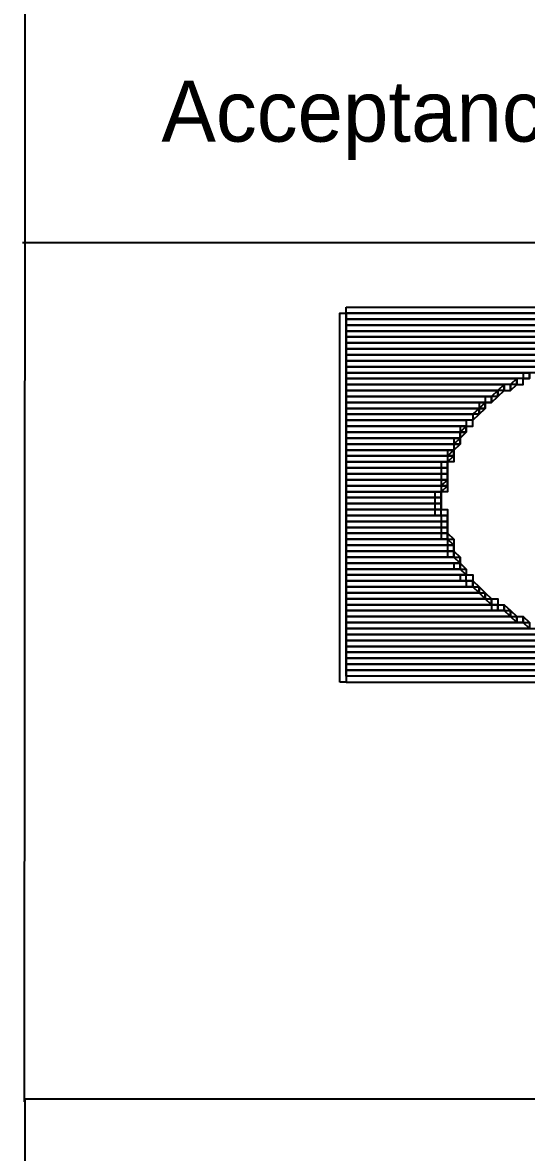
# Model space of a CAD drawing. Extents: x 0 to 841, y 0 to 594.
# Drawn here: x 648.72 to 665.33, y 82.46 to 119.65 of the extents above; entities that cross this region are included whole.
import ezdxf

# ---------------------------------------------------------------- set-up
doc = ezdxf.new("R2010")
doc.units = 0
doc.layers.add('01-LIN-025-A', color=7, linetype='Continuous')

msp = doc.modelspace()

# ---------------------------------------------------------------- linework, layer by layer
at = {"layer": '01-LIN-025-A'}
msp.add_line((648.723, 112.418), (829.276, 112.418), dxfattribs=at)
msp.add_line((648.723, 112.418), (829.276, 112.418), dxfattribs=at)
for points in [[(648.784, 84.124), (648.842, 163.258), (829.267, 163.258)], [(648.784, 84.124), (648.842, 163.258), (829.267, 163.258)], [(659.387, 110.283), (718.839, 110.283)], [(718.839, 110.087), (659.387, 110.087), (659.387, 110.283)], [(659.387, 110.283), (718.839, 110.283)], [(718.839, 110.087), (659.387, 110.087), (659.387, 110.283)], [(659.387, 110.283), (718.839, 110.283)], [(718.839, 110.087), (659.387, 110.087), (659.387, 110.283)], [(659.387, 110.283), (718.839, 110.283)], [(718.839, 110.087), (659.387, 110.087), (659.387, 110.283)], [(659.179, 97.946), (659.179, 110.087), (659.387, 110.087), (659.387, 97.946), (659.179, 97.946)], [(659.179, 97.946), (659.179, 110.087), (659.387, 110.087), (659.387, 97.946), (659.179, 97.946)], [(659.387, 110.087), (718.839, 110.087)], [(718.839, 109.891), (659.387, 109.891), (659.387, 110.087)], [(659.387, 110.087), (718.839, 110.087)], [(718.839, 109.891), (659.387, 109.891), (659.387, 110.087)], [(659.387, 109.891), (718.839, 109.891)], [(718.839, 109.695), (659.387, 109.695), (659.387, 109.891)], [(659.387, 109.891), (718.839, 109.891)], [(718.839, 109.695), (659.387, 109.695), (659.387, 109.891)], [(659.387, 109.695), (666.89, 109.695), (666.89, 109.499), (659.387, 109.499), (659.387, 109.695)], [(659.387, 109.695), (666.89, 109.695), (666.89, 109.499), (659.387, 109.499), (659.387, 109.695)], [(659.387, 109.499), (666.89, 109.499), (666.89, 109.304), (659.387, 109.304), (659.387, 109.499)], [(659.387, 109.499), (666.89, 109.499), (666.89, 109.304), (659.387, 109.304), (659.387, 109.499)], [(659.387, 109.304), (666.681, 109.304), (666.681, 109.108), (659.387, 109.108), (659.387, 109.304)], [(659.387, 109.304), (666.472, 109.304), (666.472, 109.108), (659.387, 109.108), (659.387, 109.304)], [(659.387, 109.304), (666.681, 109.304), (666.681, 109.108), (659.387, 109.108), (659.387, 109.304)], [(659.387, 109.304), (666.472, 109.304), (666.472, 109.108), (659.387, 109.108), (659.387, 109.304)], [(659.387, 109.108), (666.472, 109.108), (666.472, 108.912), (659.387, 108.912), (659.387, 109.108)], [(659.387, 109.108), (666.472, 109.108), (666.472, 108.912), (659.387, 108.912), (659.387, 109.108)], [(659.387, 108.912), (666.265, 108.912), (666.265, 108.717), (659.387, 108.717), (659.387, 108.912)], [(659.387, 108.912), (666.265, 108.912), (666.265, 108.717), (659.387, 108.717), (659.387, 108.912)], [(659.387, 108.717), (666.056, 108.717), (666.056, 108.52), (659.387, 108.52), (659.387, 108.717)], [(659.387, 108.717), (666.056, 108.717), (666.056, 108.52), (659.387, 108.52), (659.387, 108.717)], [(659.387, 108.52), (665.847, 108.52), (665.847, 108.324), (659.387, 108.324), (659.387, 108.52)], [(659.387, 108.52), (665.847, 108.52), (665.847, 108.324), (659.387, 108.324), (659.387, 108.52)], [(659.387, 108.324), (665.639, 108.324), (665.639, 108.129), (659.387, 108.129), (659.387, 108.324)], [(659.387, 108.324), (665.639, 108.324), (665.639, 108.129), (659.387, 108.129), (659.387, 108.324)], [(659.387, 108.129), (665.431, 108.129), (665.431, 107.933), (659.387, 107.933), (659.387, 108.129)], [(659.387, 108.129), (665.222, 108.129), (665.222, 107.933), (659.387, 107.933), (659.387, 108.129)], [(659.387, 108.129), (665.431, 108.129), (665.431, 107.933), (659.387, 107.933), (659.387, 108.129)], [(659.387, 108.129), (665.222, 108.129), (665.222, 107.933), (659.387, 107.933), (659.387, 108.129)], [(659.387, 107.933), (665.014, 107.933), (665.014, 107.737), (659.387, 107.737), (659.387, 107.933)], [(659.387, 107.933), (665.014, 107.933), (665.014, 107.737), (659.387, 107.737), (659.387, 107.933)], [(665.014, 107.933), (664.806, 107.737), (664.806, 107.541), (665.014, 107.737), (665.014, 107.933)], [(665.014, 107.933), (664.806, 107.737), (664.806, 107.541), (665.014, 107.737), (665.014, 107.933)], [(665.014, 107.933), (665.014, 107.737), (665.222, 107.737), (665.222, 107.933), (665.014, 107.933)], [(665.222, 107.933), (665.014, 107.933), (665.014, 107.737), (665.222, 107.737), (665.222, 107.933)], [(665.014, 107.933), (665.014, 107.737), (665.222, 107.737), (665.222, 107.933), (665.014, 107.933)], [(665.222, 107.933), (665.014, 107.933), (665.014, 107.737), (665.222, 107.737), (665.222, 107.933)], [(665.431, 108.129), (665.222, 108.129), (665.222, 107.933), (665.431, 107.933), (665.431, 108.129)], [(665.431, 108.129), (665.222, 108.129), (665.222, 107.933), (665.431, 107.933), (665.431, 108.129)], [(659.387, 107.737), (664.597, 107.737), (664.597, 107.541), (659.387, 107.541), (659.387, 107.737)], [(659.387, 107.737), (664.597, 107.737), (664.597, 107.541), (659.387, 107.541), (659.387, 107.737)], [(659.387, 107.541), (664.389, 107.541), (664.389, 107.346), (659.387, 107.346), (659.387, 107.541)], [(659.387, 107.541), (664.389, 107.541), (664.389, 107.346), (659.387, 107.346), (659.387, 107.541)], [(664.389, 107.541), (664.18, 107.346), (664.18, 107.15), (664.389, 107.346), (664.389, 107.541)], [(664.389, 107.541), (664.18, 107.346), (664.18, 107.15), (664.389, 107.346), (664.389, 107.541)], [(664.597, 107.737), (664.389, 107.541), (664.389, 107.346), (664.597, 107.541), (664.597, 107.737)], [(664.597, 107.737), (664.389, 107.541), (664.389, 107.346), (664.597, 107.541), (664.597, 107.737)], [(664.389, 107.541), (664.389, 107.541), (664.389, 107.346), (664.389, 107.346), (664.389, 107.541)], [(664.389, 107.541), (664.389, 107.541), (664.389, 107.346), (664.389, 107.346), (664.389, 107.541)], [(664.806, 107.737), (664.597, 107.737), (664.597, 107.541), (664.806, 107.541), (664.806, 107.737)], [(664.597, 107.737), (664.597, 107.737), (664.597, 107.541), (664.597, 107.541), (664.597, 107.737)], [(664.597, 107.737), (664.597, 107.737), (664.597, 107.541), (664.597, 107.541), (664.597, 107.737)], [(664.806, 107.737), (664.597, 107.737), (664.597, 107.541), (664.806, 107.541), (664.806, 107.737)], [(664.597, 107.737), (664.597, 107.737), (664.597, 107.541), (664.597, 107.541), (664.597, 107.737)], [(664.597, 107.737), (664.597, 107.737), (664.597, 107.541), (664.597, 107.541), (664.597, 107.737)], [(659.387, 107.346), (664.18, 107.346), (664.18, 107.15), (659.387, 107.15), (659.387, 107.346)], [(659.387, 107.346), (664.18, 107.346), (664.18, 107.15), (659.387, 107.15), (659.387, 107.346)], [(659.387, 107.15), (663.972, 107.15), (663.972, 106.954), (659.387, 106.954), (659.387, 107.15)], [(659.387, 107.15), (663.972, 107.15), (663.972, 106.954), (659.387, 106.954), (659.387, 107.15)], [(663.764, 107.15), (663.764, 106.954), (663.972, 106.954), (663.972, 107.15), (663.764, 107.15)], [(663.972, 107.15), (663.764, 106.954), (663.764, 106.758), (663.972, 106.954), (663.972, 107.15)], [(663.764, 107.15), (663.764, 106.954), (663.972, 106.954), (663.972, 107.15), (663.764, 107.15)], [(663.972, 107.15), (663.764, 106.954), (663.764, 106.758), (663.972, 106.954), (663.972, 107.15)], [(664.18, 107.346), (663.972, 107.346), (663.972, 107.15), (664.18, 107.15), (664.18, 107.346)], [(664.18, 107.346), (663.972, 107.346), (663.972, 107.15), (664.18, 107.15), (664.18, 107.346)], [(659.387, 106.954), (663.764, 106.954), (663.764, 106.758), (659.387, 106.758), (659.387, 106.954)], [(659.387, 106.954), (663.764, 106.954), (663.764, 106.758), (659.387, 106.758), (659.387, 106.954)], [(659.387, 106.954), (663.764, 106.954), (663.764, 106.758), (659.387, 106.758), (659.387, 106.954)], [(659.387, 106.954), (663.764, 106.954), (663.764, 106.758), (659.387, 106.758), (659.387, 106.954)], [(659.387, 106.758), (663.555, 106.758), (663.555, 106.562), (659.387, 106.562), (659.387, 106.758)], [(659.387, 106.758), (663.555, 106.758), (663.555, 106.562), (659.387, 106.562), (659.387, 106.758)], [(663.764, 106.954), (663.555, 106.758), (663.555, 106.562), (663.764, 106.758), (663.764, 106.954)], [(663.764, 106.954), (663.555, 106.758), (663.555, 106.562), (663.764, 106.758), (663.764, 106.954)], [(663.764, 106.954), (663.764, 106.954), (663.764, 106.758), (663.764, 106.758), (663.764, 106.954)], [(663.764, 106.954), (663.764, 106.954), (663.764, 106.758), (663.764, 106.758), (663.764, 106.954)], [(659.387, 106.562), (663.346, 106.562), (663.346, 106.366), (659.387, 106.366), (659.387, 106.562)], [(659.387, 106.562), (663.346, 106.562), (663.346, 106.366), (659.387, 106.366), (659.387, 106.562)], [(663.346, 106.562), (663.346, 106.366), (663.555, 106.366), (663.555, 106.562), (663.346, 106.562)], [(663.555, 106.562), (663.346, 106.562), (663.346, 106.366), (663.555, 106.366), (663.555, 106.562)], [(663.346, 106.562), (663.346, 106.366), (663.555, 106.366), (663.555, 106.562), (663.346, 106.562)], [(663.555, 106.562), (663.346, 106.562), (663.346, 106.366), (663.555, 106.366), (663.555, 106.562)], [(659.387, 106.366), (663.346, 106.366), (663.346, 106.17), (659.387, 106.17), (659.387, 106.366)], [(659.387, 106.366), (663.346, 106.366), (663.346, 106.17), (659.387, 106.17), (659.387, 106.366)], [(659.387, 106.17), (663.139, 106.17), (663.139, 105.975), (659.387, 105.975), (659.387, 106.17)], [(659.387, 106.17), (663.139, 106.17), (663.139, 105.975), (659.387, 105.975), (659.387, 106.17)], [(663.139, 106.366), (663.139, 106.17), (663.346, 106.17), (663.346, 106.366), (663.139, 106.366)], [(663.346, 106.366), (663.139, 106.17), (663.139, 105.975), (663.346, 106.17), (663.346, 106.366)], [(663.139, 106.366), (663.139, 106.17), (663.346, 106.17), (663.346, 106.366), (663.139, 106.366)], [(663.346, 106.366), (663.139, 106.17), (663.139, 105.975), (663.346, 106.17), (663.346, 106.366)], [(663.139, 106.17), (663.139, 106.17), (663.139, 105.975), (663.139, 105.975), (663.139, 106.17)], [(663.139, 106.17), (663.139, 106.17), (663.139, 105.975), (663.139, 105.975), (663.139, 106.17)], [(659.387, 105.975), (663.139, 105.975), (663.139, 105.779), (659.387, 105.779), (659.387, 105.975)], [(659.387, 105.975), (662.93, 105.975), (662.93, 105.779), (659.387, 105.779), (659.387, 105.975)], [(659.387, 105.975), (663.139, 105.975), (663.139, 105.779), (659.387, 105.779), (659.387, 105.975)], [(659.387, 105.975), (662.93, 105.975), (662.93, 105.779), (659.387, 105.779), (659.387, 105.975)], [(659.387, 105.779), (662.93, 105.779), (662.93, 105.583), (659.387, 105.583), (659.387, 105.779)], [(659.387, 105.779), (662.93, 105.779), (662.93, 105.583), (659.387, 105.583), (659.387, 105.779)], [(662.93, 105.975), (662.93, 105.779), (663.139, 105.779), (663.139, 105.975), (662.93, 105.975)], [(663.139, 105.975), (662.93, 105.779), (662.93, 105.583), (663.139, 105.779), (663.139, 105.975)], [(662.93, 105.975), (662.93, 105.779), (663.139, 105.779), (663.139, 105.975), (662.93, 105.975)], [(663.139, 105.975), (662.93, 105.779), (662.93, 105.583), (663.139, 105.779), (663.139, 105.975)], [(659.387, 105.583), (662.93, 105.583), (662.93, 105.387), (659.387, 105.387), (659.387, 105.583)], [(659.387, 105.583), (662.93, 105.583), (662.93, 105.387), (659.387, 105.387), (659.387, 105.583)], [(659.387, 105.387), (662.93, 105.387), (662.93, 105.191), (659.387, 105.191), (659.387, 105.387)], [(659.387, 105.387), (662.93, 105.387), (662.93, 105.191), (659.387, 105.191), (659.387, 105.387)], [(662.722, 105.583), (662.722, 105.387), (662.93, 105.387), (662.93, 105.583), (662.722, 105.583)], [(662.93, 105.583), (662.722, 105.387), (662.722, 105.191), (662.93, 105.387), (662.93, 105.583)], [(662.722, 105.583), (662.722, 105.387), (662.93, 105.387), (662.93, 105.583), (662.722, 105.583)], [(662.93, 105.583), (662.722, 105.387), (662.722, 105.191), (662.93, 105.387), (662.93, 105.583)], [(662.93, 105.583), (662.93, 105.583), (662.93, 105.387), (662.93, 105.387), (662.93, 105.583)], [(662.93, 105.583), (662.93, 105.583), (662.93, 105.387), (662.93, 105.387), (662.93, 105.583)], [(659.387, 105.191), (662.722, 105.191), (662.722, 104.995), (659.387, 104.995), (659.387, 105.191)], [(659.387, 105.191), (662.722, 105.191), (662.722, 104.995), (659.387, 104.995), (659.387, 105.191)], [(659.387, 104.995), (662.722, 104.995), (662.722, 104.799), (659.387, 104.799), (659.387, 104.995)], [(659.387, 104.995), (662.722, 104.995), (662.722, 104.799), (659.387, 104.799), (659.387, 104.995)], [(662.513, 105.191), (662.513, 104.995), (662.722, 104.995), (662.722, 105.191), (662.513, 105.191)], [(662.513, 105.191), (662.513, 104.995), (662.722, 104.995), (662.722, 105.191), (662.513, 105.191)], [(662.513, 104.995), (662.513, 104.799), (662.722, 104.799), (662.722, 104.995), (662.513, 104.995)], [(662.513, 104.995), (662.513, 104.799), (662.722, 104.799), (662.722, 104.995), (662.513, 104.995)], [(659.387, 104.799), (662.722, 104.799), (662.722, 104.604), (659.387, 104.604), (659.387, 104.799)], [(659.387, 104.799), (662.722, 104.799), (662.722, 104.604), (659.387, 104.604), (659.387, 104.799)], [(659.387, 104.799), (662.722, 104.799), (662.722, 104.604), (659.387, 104.604), (659.387, 104.799)], [(659.387, 104.799), (662.722, 104.799), (662.722, 104.604), (659.387, 104.604), (659.387, 104.799)], [(659.387, 104.604), (662.722, 104.604), (662.722, 104.408), (659.387, 104.408), (659.387, 104.604)], [(659.387, 104.604), (662.722, 104.604), (662.722, 104.408), (659.387, 104.408), (659.387, 104.604)], [(662.513, 104.799), (662.513, 104.604), (662.722, 104.604), (662.722, 104.799), (662.513, 104.799)], [(662.513, 104.799), (662.513, 104.604), (662.722, 104.604), (662.722, 104.799), (662.513, 104.799)], [(662.513, 104.604), (662.513, 104.408), (662.722, 104.408), (662.722, 104.604), (662.513, 104.604)], [(662.722, 104.604), (662.513, 104.408), (662.513, 104.212), (662.722, 104.408), (662.722, 104.604)], [(662.513, 104.604), (662.513, 104.408), (662.722, 104.408), (662.722, 104.604), (662.513, 104.604)], [(662.722, 104.604), (662.513, 104.408), (662.513, 104.212), (662.722, 104.408), (662.722, 104.604)], [(662.722, 104.604), (662.722, 104.604), (662.722, 104.408), (662.722, 104.408), (662.722, 104.604)], [(662.722, 104.604), (662.722, 104.604), (662.722, 104.408), (662.722, 104.408), (662.722, 104.604)], [(659.387, 104.408), (662.722, 104.408), (662.722, 104.212), (659.387, 104.212), (659.387, 104.408)], [(659.387, 104.408), (662.722, 104.408), (662.722, 104.212), (659.387, 104.212), (659.387, 104.408)], [(659.387, 104.212), (662.513, 104.212), (662.513, 104.017), (659.387, 104.017), (659.387, 104.212)], [(659.387, 104.212), (662.513, 104.212), (662.513, 104.017), (659.387, 104.017), (659.387, 104.212)], [(662.305, 104.212), (662.305, 104.017), (662.513, 104.017), (662.513, 104.212), (662.305, 104.212)], [(662.305, 104.212), (662.305, 104.017), (662.513, 104.017), (662.513, 104.212), (662.305, 104.212)], [(659.387, 104.017), (662.513, 104.017), (662.513, 103.82), (659.387, 103.82), (659.387, 104.017)], [(659.387, 104.017), (662.513, 104.017), (662.513, 103.82), (659.387, 103.82), (659.387, 104.017)], [(659.387, 103.82), (662.513, 103.82), (662.513, 103.624), (659.387, 103.624), (659.387, 103.82)], [(659.387, 103.82), (662.513, 103.82), (662.513, 103.624), (659.387, 103.624), (659.387, 103.82)], [(659.387, 103.82), (662.513, 103.82), (662.513, 103.624), (659.387, 103.624), (659.387, 103.82)], [(659.387, 103.82), (662.513, 103.82), (662.513, 103.624), (659.387, 103.624), (659.387, 103.82)], [(662.305, 104.017), (662.305, 103.82), (662.513, 103.82), (662.513, 104.017), (662.305, 104.017)], [(662.305, 104.017), (662.305, 103.82), (662.513, 103.82), (662.513, 104.017), (662.305, 104.017)], [(662.305, 103.82), (662.305, 103.624), (662.513, 103.624), (662.513, 103.82), (662.305, 103.82)], [(662.305, 103.82), (662.305, 103.624), (662.513, 103.624), (662.513, 103.82), (662.305, 103.82)], [(659.387, 103.624), (662.722, 103.624), (662.722, 103.428), (659.387, 103.428), (659.387, 103.624)], [(659.387, 103.624), (662.722, 103.624), (662.722, 103.428), (659.387, 103.428), (659.387, 103.624)], [(659.387, 103.428), (662.722, 103.428), (662.722, 103.233), (659.387, 103.233), (659.387, 103.428)], [(659.387, 103.428), (662.722, 103.428), (662.722, 103.233), (659.387, 103.233), (659.387, 103.428)], [(662.305, 103.624), (662.305, 103.428), (662.513, 103.428), (662.513, 103.624), (662.305, 103.624)], [(662.305, 103.624), (662.305, 103.428), (662.513, 103.428), (662.513, 103.624), (662.305, 103.624)], [(662.513, 103.624), (662.722, 103.624), (662.722, 103.428), (662.513, 103.428), (662.513, 103.624)], [(662.513, 103.624), (662.722, 103.624), (662.722, 103.428), (662.513, 103.428), (662.513, 103.624)], [(662.513, 103.428), (662.513, 103.233), (662.722, 103.233), (662.722, 103.428), (662.513, 103.428)], [(662.513, 103.428), (662.513, 103.233), (662.722, 103.233), (662.722, 103.428), (662.513, 103.428)], [(659.387, 103.233), (662.722, 103.233), (662.722, 103.037), (659.387, 103.037), (659.387, 103.233)], [(659.387, 103.233), (662.722, 103.233), (662.722, 103.037), (659.387, 103.037), (659.387, 103.233)], [(659.387, 103.037), (662.722, 103.037), (662.722, 102.841), (659.387, 102.841), (659.387, 103.037)], [(659.387, 103.037), (662.722, 103.037), (662.722, 102.841), (659.387, 102.841), (659.387, 103.037)], [(662.513, 103.233), (662.513, 103.037), (662.722, 103.037), (662.722, 103.233), (662.513, 103.233)], [(662.513, 103.233), (662.513, 103.037), (662.722, 103.037), (662.722, 103.233), (662.513, 103.233)], [(662.513, 103.037), (662.513, 102.841), (662.722, 102.841), (662.722, 103.037), (662.513, 103.037)], [(662.513, 103.037), (662.513, 102.841), (662.722, 102.841), (662.722, 103.037), (662.513, 103.037)], [(659.387, 102.841), (662.722, 102.841), (662.722, 102.646), (659.387, 102.646), (659.387, 102.841)], [(659.387, 102.841), (662.722, 102.841), (662.722, 102.646), (659.387, 102.646), (659.387, 102.841)], [(662.513, 102.841), (662.513, 102.646), (662.722, 102.646), (662.722, 102.841), (662.513, 102.841)], [(662.513, 102.841), (662.513, 102.646), (662.722, 102.646), (662.722, 102.841), (662.513, 102.841)], [(662.722, 102.841), (662.722, 102.841), (662.722, 102.646), (662.722, 102.646), (662.722, 102.841)], [(662.722, 102.841), (662.93, 102.646), (662.93, 102.45), (662.722, 102.646), (662.722, 102.841)], [(662.722, 102.841), (662.722, 102.841), (662.722, 102.646), (662.722, 102.646), (662.722, 102.841)], [(662.722, 102.841), (662.93, 102.646), (662.93, 102.45), (662.722, 102.646), (662.722, 102.841)], [(659.387, 102.646), (662.722, 102.646), (662.722, 102.45), (659.387, 102.45), (659.387, 102.646)], [(659.387, 102.646), (662.93, 102.646), (662.93, 102.45), (659.387, 102.45), (659.387, 102.646)], [(659.387, 102.646), (662.722, 102.646), (662.722, 102.45), (659.387, 102.45), (659.387, 102.646)], [(659.387, 102.646), (662.93, 102.646), (662.93, 102.45), (659.387, 102.45), (659.387, 102.646)], [(659.387, 102.45), (662.93, 102.45), (662.93, 102.254), (659.387, 102.254), (659.387, 102.45)], [(659.387, 102.45), (662.93, 102.45), (662.93, 102.254), (659.387, 102.254), (659.387, 102.45)], [(662.722, 102.45), (662.722, 102.254), (662.93, 102.254), (662.93, 102.45), (662.722, 102.45)], [(662.722, 102.45), (662.722, 102.254), (662.93, 102.254), (662.93, 102.45), (662.722, 102.45)], [(659.387, 102.254), (662.93, 102.254), (662.93, 102.058), (659.387, 102.058), (659.387, 102.254)], [(659.387, 102.254), (662.93, 102.254), (662.93, 102.058), (659.387, 102.058), (659.387, 102.254)], [(659.387, 102.058), (663.139, 102.058), (663.139, 101.862), (659.387, 101.862), (659.387, 102.058)], [(659.387, 102.058), (663.139, 102.058), (663.139, 101.862), (659.387, 101.862), (659.387, 102.058)], [(662.722, 102.254), (662.722, 102.058), (662.93, 102.058), (662.93, 102.254), (662.722, 102.254)], [(662.722, 102.254), (662.722, 102.058), (662.93, 102.058), (662.93, 102.254), (662.722, 102.254)], [(662.93, 102.254), (663.139, 102.058), (663.139, 101.862), (662.93, 102.058), (662.93, 102.254)], [(662.93, 102.254), (663.139, 102.058), (663.139, 101.862), (662.93, 102.058), (662.93, 102.254)], [(663.139, 102.058), (663.139, 102.058), (663.139, 101.862), (663.139, 101.862), (663.139, 102.058)], [(663.139, 102.058), (663.139, 102.058), (663.139, 101.862), (663.139, 101.862), (663.139, 102.058)], [(659.387, 101.862), (663.139, 101.862), (663.139, 101.666), (659.387, 101.666), (659.387, 101.862)], [(659.387, 101.862), (663.139, 101.862), (663.139, 101.666), (659.387, 101.666), (659.387, 101.862)], [(659.387, 101.666), (663.346, 101.666), (663.346, 101.47), (659.387, 101.47), (659.387, 101.666)], [(659.387, 101.666), (663.346, 101.666), (663.346, 101.47), (659.387, 101.47), (659.387, 101.666)], [(659.387, 101.666), (663.346, 101.666), (663.346, 101.47), (659.387, 101.47), (659.387, 101.666)], [(659.387, 101.666), (663.346, 101.666), (663.346, 101.47), (659.387, 101.47), (659.387, 101.666)], [(662.93, 101.862), (662.93, 101.666), (663.139, 101.666), (663.139, 101.862), (662.93, 101.862)], [(662.93, 101.862), (662.93, 101.666), (663.139, 101.666), (663.139, 101.862), (662.93, 101.862)], [(663.139, 101.862), (663.346, 101.666), (663.346, 101.47), (663.139, 101.666), (663.139, 101.862)], [(663.139, 101.862), (663.346, 101.666), (663.346, 101.47), (663.139, 101.666), (663.139, 101.862)], [(659.387, 101.47), (663.555, 101.47), (663.555, 101.275), (659.387, 101.275), (659.387, 101.47)], [(659.387, 101.47), (663.555, 101.47), (663.555, 101.275), (659.387, 101.275), (659.387, 101.47)], [(659.387, 101.275), (663.555, 101.275), (663.555, 101.079), (659.387, 101.079), (659.387, 101.275)], [(659.387, 101.275), (663.555, 101.275), (663.555, 101.079), (659.387, 101.079), (659.387, 101.275)], [(663.139, 101.47), (663.139, 101.275), (663.346, 101.275), (663.346, 101.47), (663.139, 101.47)], [(663.139, 101.47), (663.139, 101.275), (663.346, 101.275), (663.346, 101.47), (663.139, 101.47)], [(663.346, 101.47), (663.555, 101.47), (663.555, 101.275), (663.346, 101.275), (663.346, 101.47)], [(663.346, 101.47), (663.555, 101.47), (663.555, 101.275), (663.346, 101.275), (663.346, 101.47)], [(663.346, 101.275), (663.346, 101.079), (663.555, 101.079), (663.555, 101.275), (663.346, 101.275)], [(663.346, 101.275), (663.346, 101.079), (663.555, 101.079), (663.555, 101.275), (663.346, 101.275)], [(663.555, 101.275), (663.764, 101.079), (663.764, 100.883), (663.555, 101.079), (663.555, 101.275)], [(663.555, 101.275), (663.764, 101.079), (663.764, 100.883), (663.555, 101.079), (663.555, 101.275)], [(659.387, 101.079), (663.764, 101.079), (663.764, 100.883), (659.387, 100.883), (659.387, 101.079)], [(659.387, 101.079), (663.764, 101.079), (663.764, 100.883), (659.387, 100.883), (659.387, 101.079)], [(659.387, 100.883), (663.972, 100.883), (663.972, 100.687), (659.387, 100.687), (659.387, 100.883)], [(659.387, 100.883), (663.972, 100.883), (663.972, 100.687), (659.387, 100.687), (659.387, 100.883)], [(663.764, 101.079), (663.764, 101.079), (663.764, 100.883), (663.764, 100.883), (663.764, 101.079)], [(663.764, 101.079), (663.972, 100.883), (663.972, 100.687), (663.764, 100.883), (663.764, 101.079)], [(663.764, 101.079), (663.764, 101.079), (663.764, 100.883), (663.764, 100.883), (663.764, 101.079)], [(663.764, 101.079), (663.972, 100.883), (663.972, 100.687), (663.764, 100.883), (663.764, 101.079)], [(663.972, 100.883), (663.972, 100.883), (663.972, 100.687), (663.972, 100.687), (663.972, 100.883)], [(663.972, 100.883), (664.18, 100.687), (664.18, 100.491), (663.972, 100.687), (663.972, 100.883)], [(663.972, 100.883), (663.972, 100.883), (663.972, 100.687), (663.972, 100.687), (663.972, 100.883)], [(663.972, 100.883), (664.18, 100.687), (664.18, 100.491), (663.972, 100.687), (663.972, 100.883)], [(659.387, 100.687), (664.18, 100.687), (664.18, 100.491), (659.387, 100.491), (659.387, 100.687)], [(659.387, 100.687), (664.18, 100.687), (664.18, 100.491), (659.387, 100.491), (659.387, 100.687)], [(659.387, 100.491), (664.389, 100.491), (664.389, 100.295), (659.387, 100.295), (659.387, 100.491)], [(659.387, 100.491), (664.597, 100.491), (664.597, 100.295), (659.387, 100.295), (659.387, 100.491)], [(659.387, 100.491), (664.389, 100.491), (664.389, 100.295), (659.387, 100.295), (659.387, 100.491)], [(659.387, 100.491), (664.597, 100.491), (664.597, 100.295), (659.387, 100.295), (659.387, 100.491)], [(664.18, 100.687), (664.389, 100.687), (664.389, 100.491), (664.18, 100.491), (664.18, 100.687)], [(664.18, 100.687), (664.389, 100.687), (664.389, 100.491), (664.18, 100.491), (664.18, 100.687)], [(664.18, 100.491), (664.18, 100.295), (664.389, 100.295), (664.389, 100.491), (664.18, 100.491)], [(664.18, 100.491), (664.18, 100.295), (664.389, 100.295), (664.389, 100.491), (664.18, 100.491)], [(664.389, 100.491), (664.597, 100.491), (664.597, 100.295), (664.389, 100.295), (664.389, 100.491)], [(664.389, 100.491), (664.597, 100.491), (664.597, 100.295), (664.389, 100.295), (664.389, 100.491)], [(664.597, 100.491), (664.806, 100.295), (664.806, 100.099), (664.597, 100.295), (664.597, 100.491)], [(664.597, 100.491), (664.806, 100.295), (664.806, 100.099), (664.597, 100.295), (664.597, 100.491)], [(659.387, 100.295), (664.806, 100.295), (664.806, 100.099), (659.387, 100.099), (659.387, 100.295)], [(659.387, 100.295), (664.806, 100.295), (664.806, 100.099), (659.387, 100.099), (659.387, 100.295)], [(659.387, 100.099), (665.222, 100.099), (665.222, 99.904), (659.387, 99.904), (659.387, 100.099)], [(659.387, 100.099), (665.222, 100.099), (665.222, 99.904), (659.387, 99.904), (659.387, 100.099)], [(664.806, 100.295), (664.806, 100.295), (664.806, 100.099), (664.806, 100.099), (664.806, 100.295)], [(664.806, 100.295), (665.014, 100.099), (665.014, 99.904), (664.806, 100.099), (664.806, 100.295)], [(664.806, 100.295), (664.806, 100.295), (664.806, 100.099), (664.806, 100.099), (664.806, 100.295)], [(664.806, 100.295), (665.014, 100.099), (665.014, 99.904), (664.806, 100.099), (664.806, 100.295)], [(665.014, 100.099), (665.222, 100.099), (665.222, 99.904), (665.014, 99.904), (665.014, 100.099)], [(665.014, 100.099), (665.222, 100.099), (665.222, 99.904), (665.014, 99.904), (665.014, 100.099)], [(665.222, 100.099), (665.431, 99.904), (665.431, 99.708), (665.222, 99.904), (665.222, 100.099)], [(665.222, 100.099), (665.431, 99.904), (665.431, 99.708), (665.222, 99.904), (665.222, 100.099)], [(659.387, 99.904), (665.431, 99.904), (665.431, 99.708), (659.387, 99.708), (659.387, 99.904)], [(659.387, 99.904), (665.431, 99.904), (665.431, 99.708), (659.387, 99.708), (659.387, 99.904)], [(659.387, 99.708), (666.056, 99.708), (666.056, 99.512), (659.387, 99.512), (659.387, 99.708)], [(659.387, 99.708), (666.056, 99.708), (666.056, 99.512), (659.387, 99.512), (659.387, 99.708)], [(659.387, 99.512), (666.89, 99.512), (666.89, 99.317), (659.387, 99.317), (659.387, 99.512)], [(659.387, 99.512), (718.839, 99.512)], [(718.839, 99.317), (659.387, 99.317), (659.387, 99.512)], [(659.387, 99.512), (666.89, 99.512), (666.89, 99.317), (659.387, 99.317), (659.387, 99.512)], [(659.387, 99.512), (718.839, 99.512)], [(718.839, 99.317), (659.387, 99.317), (659.387, 99.512)], [(659.387, 99.317), (718.839, 99.317)], [(718.839, 99.12), (659.387, 99.12), (659.387, 99.317)], [(659.387, 99.317), (718.839, 99.317)], [(718.839, 99.12), (659.387, 99.12), (659.387, 99.317)], [(659.387, 99.12), (718.839, 99.12)], [(718.839, 98.924), (659.387, 98.924), (659.387, 99.12)], [(659.387, 99.12), (718.839, 99.12)], [(718.839, 98.924), (659.387, 98.924), (659.387, 99.12)], [(659.387, 98.924), (718.839, 98.924)], [(718.839, 98.728), (659.387, 98.728), (659.387, 98.924)], [(659.387, 98.924), (718.839, 98.924)], [(718.839, 98.728), (659.387, 98.728), (659.387, 98.924)], [(659.387, 98.728), (718.839, 98.728)], [(718.839, 98.533), (659.387, 98.533), (659.387, 98.728)], [(659.387, 98.728), (718.839, 98.728)], [(718.839, 98.533), (659.387, 98.533), (659.387, 98.728)], [(659.387, 98.533), (718.839, 98.533)], [(718.839, 98.337), (659.387, 98.337), (659.387, 98.533)], [(659.387, 98.533), (718.839, 98.533)], [(718.839, 98.337), (659.387, 98.337), (659.387, 98.533)], [(659.387, 98.337), (718.839, 98.337)], [(718.839, 98.141), (659.387, 98.141), (659.387, 98.337)], [(659.387, 98.337), (718.839, 98.337)], [(718.839, 98.141), (659.387, 98.141), (659.387, 98.337)], [(659.387, 98.337), (718.839, 98.337)], [(718.839, 98.141), (659.387, 98.141), (659.387, 98.337)], [(659.387, 98.337), (718.839, 98.337)], [(718.839, 98.141), (659.387, 98.141), (659.387, 98.337)], [(718.839, 98.141), (659.387, 98.141), (659.387, 97.946), (718.839, 97.946)], [(718.839, 98.141), (659.387, 98.141), (659.387, 97.946), (718.839, 97.946)]]:
    msp.add_lwpolyline(points, dxfattribs=at)
msp.add_lwpolyline([(648.81, 84.229), (829.271, 84.229), (829.271, 10.406), (648.81, 10.406)], close=True, dxfattribs=at)
msp.add_lwpolyline([(648.81, 84.229), (829.271, 84.229), (829.271, 10.406), (648.81, 10.406)], close=True, dxfattribs=at)

# ---------------------------------------------------------------- texts
msp.add_text('Acceptance Code:  1      1B      2A      2      3      4  ', height=2.0126, dxfattribs=at).set_placement((653.298, 115.734))
msp.add_text('Acceptance Code:  1      1B      2A      2      3      4  ', height=2.0126, dxfattribs=at).set_placement((653.298, 115.734))

doc.saveas('drawing.dxf')
